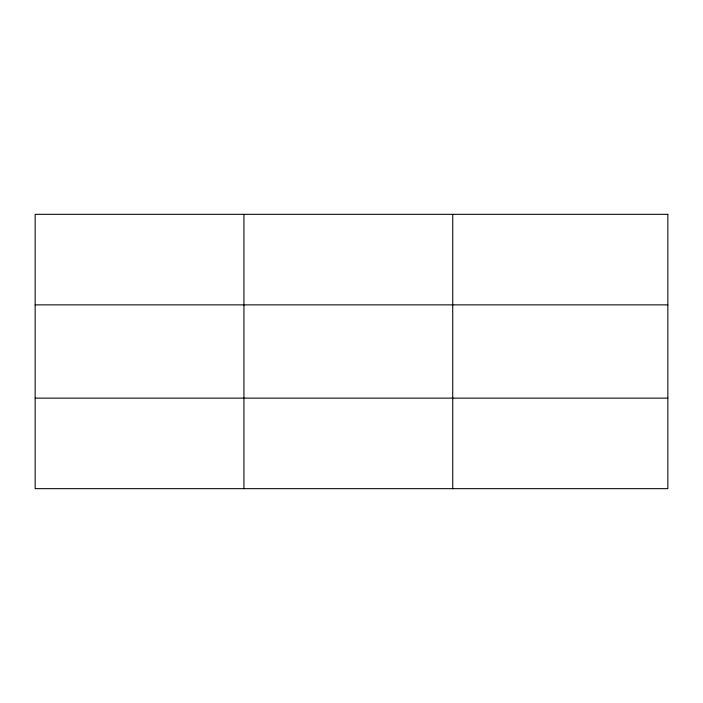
<?xml version="1.0" encoding="UTF-8"?>
<svg xmlns="http://www.w3.org/2000/svg" width="703" height="703" viewBox="0 0 703 703"><rect width="100%" height="100%" fill="white"/><g stroke="black" fill="none" stroke-linecap="round" stroke-linejoin="round"><path stroke-width="1.05" d="M243.941 488.664L243.941 214.336M452.732 488.664L452.732 214.336M35.15 304.865L667.85 304.865M35.15 398.135L667.85 398.135M667.85 214.336L667.85 488.664L35.15 488.664L35.15 214.336L667.85 214.336"/></g></svg>
